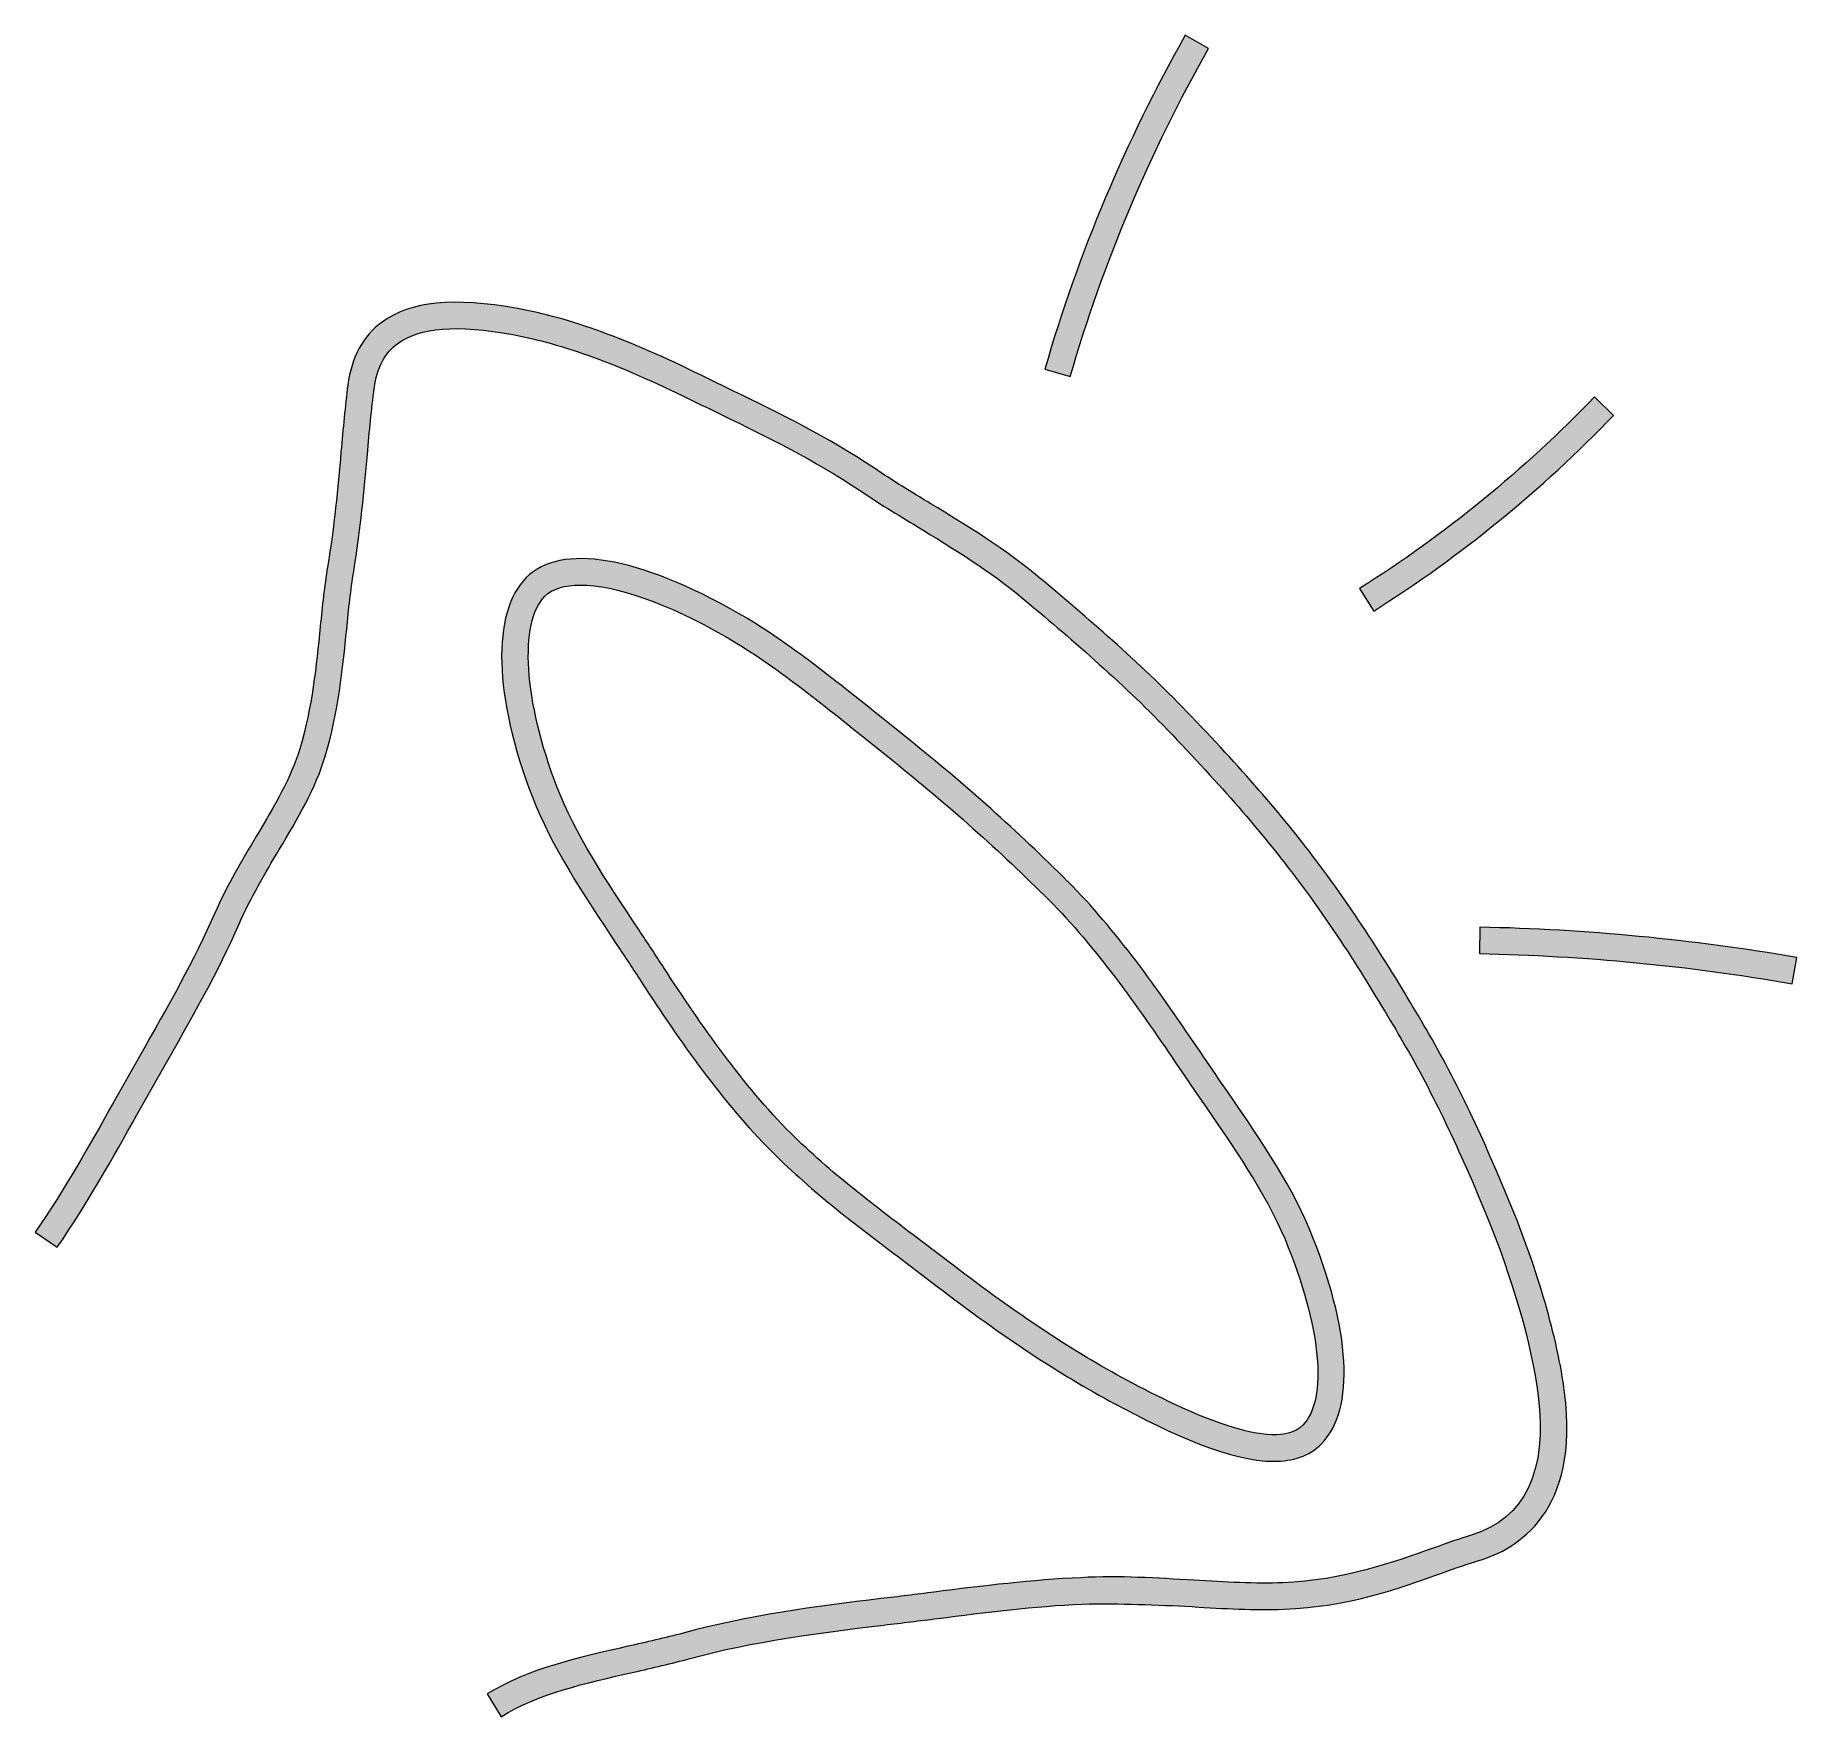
# Model space of a CAD drawing. Header units: millimetres. Extents: x 2.37 to 4.72, y -4.48 to -2.24.
import ezdxf

# ---------------------------------------------------------------- set-up
doc = ezdxf.new("R2010")
doc.units = ezdxf.units.MM
doc.header["$MEASUREMENT"] = 0
doc.layers.add('Outline', color=7, linetype='Continuous', lineweight=0)

msp = doc.modelspace()

# ---------------------------------------------------------------- hatches: boundary and pattern name
at = {"layer": 'Outline', "true_color": 0x231f20, "transparency": 33554687}
h = msp.add_hatch(color=250, dxfattribs=at)
h.dxf.hatch_style = 2
edge = h.paths.add_edge_path()
edge.add_spline(control_points=[(3.7503, -2.6975), (3.7503, -2.6975), (3.7166, -2.6879), (3.7166, -2.6879), (3.761, -2.5334), (3.8241, -2.384), (3.9033, -2.2438), (3.9033, -2.2438), (3.9343, -2.2614), (3.9343, -2.2614), (3.8561, -2.399), (3.7943, -2.5458), (3.7503, -2.6975)], knot_values=[0, 0, 0, 0, 1, 1, 1, 2, 2, 2, 3, 3, 3, 4, 4, 4, 4], degree=3, periodic=0)
h = msp.add_hatch(color=250, dxfattribs=at)
h.dxf.hatch_style = 2
edge = h.paths.add_edge_path()
edge.add_spline(control_points=[(2.9936, -4.4797), (2.9936, -4.4797), (2.975, -4.4493), (2.975, -4.4493), (3.0301, -4.4156), (3.0973, -4.4004), (3.1623, -4.386), (3.1867, -4.3804), (3.2113, -4.3749), (3.2356, -4.3684), (3.3216, -4.345), (3.4127, -4.3329), (3.4985, -4.3226), (3.5223, -4.3198), (3.5459, -4.317), (3.5695, -4.3139), (3.6339, -4.3057), (3.7004, -4.2974), (3.7648, -4.2947), (3.816, -4.2919), (3.8663, -4.2953), (3.9147, -4.2981), (3.9563, -4.3002), (3.9967, -4.3033), (4.0328, -4.3015), (4.1131, -4.2984), (4.1799, -4.2743), (4.234, -4.255), (4.2523, -4.2485), (4.2688, -4.2426), (4.2836, -4.2382), (4.3546, -4.2168), (4.3853, -4.1527), (4.3725, -4.0528), (4.3636, -3.9836), (4.3384, -3.8971), (4.3022, -3.8087), (4.2643, -3.7174), (4.2289, -3.6439), (4.1899, -3.5776), (4.1541, -3.5166), (4.1059, -3.4368), (4.0487, -3.3617), (4.0046, -3.3032), (3.9508, -3.2413), (3.8795, -3.1672), (3.8177, -3.1032), (3.7476, -3.0429), (3.6871, -2.9926), (3.6437, -2.9561), (3.5944, -2.9261), (3.5467, -2.897), (3.5205, -2.8811), (3.4947, -2.8655), (3.4702, -2.8489), (3.4098, -2.8083), (3.3476, -2.778), (3.2873, -2.7487), (3.2727, -2.7416), (3.2582, -2.7345), (3.2441, -2.7277), (3.1511, -2.6817), (3.0742, -2.6536), (3.0093, -2.6419), (2.9349, -2.6281), (2.8853, -2.6324), (2.8562, -2.6536), (2.8388, -2.6663), (2.8284, -2.686), (2.825, -2.7134), (2.8212, -2.7411), (2.8186, -2.7702), (2.8158, -2.8012), (2.8115, -2.8479), (2.8069, -2.9008), (2.7976, -2.9568), (2.7936, -2.981), (2.791, -3.0069), (2.7883, -3.0336), (2.7831, -3.0853), (2.7773, -3.1436), (2.7597, -3.2026), (2.7471, -3.2451), (2.7235, -3.2847), (2.6987, -3.3266), (2.6799, -3.3579), (2.6606, -3.3905), (2.6453, -3.4255), (2.6179, -3.4883), (2.5816, -3.5519), (2.5432, -3.6192), (2.5432, -3.6192), (2.5094, -3.6792), (2.5094, -3.6792), (2.4777, -3.736), (2.4448, -3.7949), (2.4035, -3.8554), (2.4035, -3.8554), (2.3742, -3.8354), (2.3742, -3.8354), (2.4148, -3.7763), (2.4472, -3.7181), (2.4786, -3.662), (2.4786, -3.662), (2.5127, -3.6018), (2.5127, -3.6018), (2.5504, -3.5354), (2.5862, -3.4725), (2.6129, -3.4113), (2.6293, -3.3743), (2.6491, -3.3409), (2.6684, -3.3085), (2.6922, -3.2685), (2.7146, -3.2308), (2.7259, -3.1926), (2.7425, -3.1369), (2.748, -3.0825), (2.7531, -3.03), (2.7559, -3.0026), (2.7587, -2.976), (2.7628, -2.9509), (2.7719, -2.8963), (2.7764, -2.8463), (2.7807, -2.7979), (2.7835, -2.7666), (2.7862, -2.7368), (2.7898, -2.7089), (2.7948, -2.6718), (2.8102, -2.6436), (2.8353, -2.6252), (2.8732, -2.5976), (2.9307, -2.5919), (3.0155, -2.6071), (3.0839, -2.6195), (3.1636, -2.6484), (3.2597, -2.696), (3.2739, -2.703), (3.2882, -2.7099), (3.3028, -2.717), (3.364, -2.7468), (3.4274, -2.7776), (3.4899, -2.8196), (3.514, -2.8358), (3.5393, -2.8513), (3.565, -2.8668), (3.6139, -2.8966), (3.6644, -2.9273), (3.7099, -2.9655), (3.771, -3.0165), (3.842, -3.0775), (3.905, -3.1428), (3.9774, -3.2179), (4.0321, -3.2808), (4.0769, -3.3405), (4.1348, -3.417), (4.1841, -3.4978), (4.2202, -3.5596), (4.2602, -3.6275), (4.2964, -3.7024), (4.3346, -3.7953), (4.3722, -3.8864), (4.398, -3.976), (4.4077, -4.0483), (4.428, -4.2072), (4.345, -4.2568), (4.2936, -4.2719), (4.2792, -4.2761), (4.2633, -4.2819), (4.2457, -4.2881), (4.1896, -4.3084), (4.12, -4.3336), (4.0342, -4.3367), (3.9949, -4.3381), (3.9553, -4.336), (3.9126, -4.3332), (3.8654, -4.3308), (3.8166, -4.3288), (3.7662, -4.3298), (3.7033, -4.3326), (3.6375, -4.3408), (3.5738, -4.3491), (3.5502, -4.3518), (3.5264, -4.3549), (3.5026, -4.3577), (3.4181, -4.3677), (3.3287, -4.3794), (3.2449, -4.4021), (3.2201, -4.409), (3.195, -4.4145), (3.17, -4.4204), (3.1051, -4.4349), (3.0436, -4.4487), (2.9936, -4.4797)], knot_values=[0, 0, 0, 0, 1, 1, 1, 2, 2, 2, 3, 3, 3, 4, 4, 4, 5, 5, 5, 6, 6, 6, 7, 7, 7, 8, 8, 8, 9, 9, 9, 10, 10, 10, 11, 11, 11, 12, 12, 12, 13, 13, 13, 14, 14, 14, 15, 15, 15, 16, 16, 16, 17, 17, 17, 18, 18, 18, 19, 19, 19, 20, 20, 20, 21, 21, 21, 22, 22, 22, 23, 23, 23, 24, 24, 24, 25, 25, 25, 26, 26, 26, 27, 27, 27, 28, 28, 28, 29, 29, 29, 30, 30, 30, 31, 31, 31, 32, 32, 32, 33, 33, 33, 34, 34, 34, 35, 35, 35, 36, 36, 36, 37, 37, 37, 38, 38, 38, 39, 39, 39, 40, 40, 40, 41, 41, 41, 42, 42, 42, 43, 43, 43, 44, 44, 44, 45, 45, 45, 46, 46, 46, 47, 47, 47, 48, 48, 48, 49, 49, 49, 50, 50, 50, 51, 51, 51, 52, 52, 52, 53, 53, 53, 54, 54, 54, 55, 55, 55, 56, 56, 56, 57, 57, 57, 58, 58, 58, 59, 59, 59, 60, 60, 60, 61, 61, 61, 62, 62, 62, 63, 63, 63, 64, 64, 64, 64], degree=3, periodic=0)
h = msp.add_hatch(color=250, dxfattribs=at)
h.dxf.hatch_style = 2
edge = h.paths.add_edge_path()
edge.add_spline(control_points=[(4.1538, -3.0095), (4.1538, -3.0095), (4.1351, -2.9795), (4.1351, -2.9795), (4.2488, -2.9077), (4.3539, -2.822), (4.4473, -2.7247), (4.4473, -2.7247), (4.4728, -2.7492), (4.4728, -2.7492), (4.3773, -2.8486), (4.2699, -2.9361), (4.1538, -3.0095)], knot_values=[0, 0, 0, 0, 1, 1, 1, 2, 2, 2, 3, 3, 3, 4, 4, 4, 4], degree=3, periodic=0)
h = msp.add_hatch(color=250, dxfattribs=at)
h.dxf.hatch_style = 2
edge = h.paths.add_edge_path()
edge.add_spline(control_points=[(3.0992, -2.9748), (3.0782, -2.9748), (3.062, -2.9797), (3.0518, -2.9898), (3.0172, -3.0246), (3.0239, -3.1292), (3.0682, -3.2442), (3.0918, -3.3054), (3.1331, -3.3678), (3.1771, -3.4337), (3.1881, -3.4503), (3.1991, -3.467), (3.2101, -3.4839), (3.2599, -3.5603), (3.3149, -3.6399), (3.3788, -3.7038), (3.4303, -3.7552), (3.4925, -3.802), (3.5528, -3.8475), (3.5528, -3.8475), (3.5948, -3.8793), (3.5948, -3.8793), (3.6778, -3.9433), (3.7555, -3.9946), (3.8254, -4.0321), (3.9078, -4.0759), (4.0218, -4.1296), (4.0594, -4.0921), (4.0931, -4.0576), (4.0842, -3.9608), (4.0359, -3.8447), (4.0104, -3.7841), (3.9677, -3.7224), (3.9226, -3.657), (3.9119, -3.6416), (3.9012, -3.6261), (3.8909, -3.6105), (3.8377, -3.5323), (3.7846, -3.4566), (3.7221, -3.3938), (3.6577, -3.3295), (3.586, -3.2654), (3.5149, -3.2088), (3.5149, -3.2088), (3.4789, -3.1798), (3.4789, -3.1798), (3.4134, -3.1273), (3.3517, -3.0775), (3.2918, -3.0432), (3.2139, -2.9986), (3.1452, -2.9748), (3.0992, -2.9748)], knot_values=[0, 0, 0, 0, 1, 1, 1, 2, 2, 2, 3, 3, 3, 4, 4, 4, 5, 5, 5, 6, 6, 6, 7, 7, 7, 8, 8, 8, 9, 9, 9, 10, 10, 10, 11, 11, 11, 12, 12, 12, 13, 13, 13, 14, 14, 14, 15, 15, 15, 16, 16, 16, 17, 17, 17, 17], degree=3, periodic=0)
edge = h.paths.add_edge_path()
edge.add_spline(control_points=[(4.0208, -4.14), (3.9632, -4.14), (3.8861, -4.1045), (3.8089, -4.0631), (3.7371, -4.0249), (3.6578, -3.9722), (3.5734, -3.9074), (3.5734, -3.9074), (3.5316, -3.8756), (3.5316, -3.8756), (3.4704, -3.8296), (3.407, -3.7819), (3.354, -3.7286), (3.2877, -3.6625), (3.2313, -3.5812), (3.1805, -3.5031), (3.1697, -3.4863), (3.1586, -3.4697), (3.1476, -3.4532), (3.1027, -3.3857), (3.0603, -3.3218), (3.0353, -3.257), (2.9838, -3.1232), (2.9807, -3.0114), (3.027, -2.965), (3.073, -2.9189), (3.1759, -2.9363), (3.3094, -3.0126), (3.3715, -3.0482), (3.4344, -3.0989), (3.5011, -3.1524), (3.5011, -3.1524), (3.5369, -3.1812), (3.5369, -3.1812), (3.6091, -3.2387), (3.6818, -3.3037), (3.7469, -3.369), (3.7469, -3.369), (3.7471, -3.369), (3.7471, -3.369), (3.8118, -3.4339), (3.8657, -3.5109), (3.9198, -3.5908), (3.9305, -3.6063), (3.9412, -3.6217), (3.9515, -3.637), (3.9977, -3.7038), (4.0414, -3.767), (4.0683, -3.8311), (4.1238, -3.9643), (4.1296, -4.0711), (4.0842, -4.1169), (4.068, -4.1331), (4.0463, -4.14), (4.0208, -4.14)], knot_values=[0, 0, 0, 0, 1, 1, 1, 2, 2, 2, 3, 3, 3, 4, 4, 4, 5, 5, 5, 6, 6, 6, 7, 7, 7, 8, 8, 8, 9, 9, 9, 10, 10, 10, 11, 11, 11, 12, 12, 12, 13, 13, 13, 14, 14, 14, 15, 15, 15, 16, 16, 16, 17, 17, 17, 18, 18, 18, 18], degree=3, periodic=0)
h = msp.add_hatch(color=250, dxfattribs=at)
h.dxf.hatch_style = 2
edge = h.paths.add_edge_path()
edge.add_spline(control_points=[(4.7101, -3.5049), (4.5734, -3.4811), (4.4335, -3.4677), (4.2943, -3.4649), (4.2943, -3.4649), (4.295, -3.4298), (4.295, -3.4298), (4.4359, -3.4325), (4.5775, -3.4461), (4.7163, -3.4701), (4.7163, -3.4701), (4.7101, -3.5049), (4.7101, -3.5049)], knot_values=[0, 0, 0, 0, 1, 1, 1, 2, 2, 2, 3, 3, 3, 4, 4, 4, 4], degree=3, periodic=0)

# ---------------------------------------------------------------- linework, layer by layer
at = {"layer": 'Outline'}
for points, knots in [([(3.7503, -2.6975), (3.7503, -2.6975), (3.7166, -2.6879), (3.7166, -2.6879), (3.761, -2.5334), (3.8241, -2.384), (3.9033, -2.2438), (3.9033, -2.2438), (3.9343, -2.2614), (3.9343, -2.2614), (3.8561, -2.399), (3.7943, -2.5458), (3.7503, -2.6975)], [0, 0, 0, 0, 1, 1, 1, 2, 2, 2, 3, 3, 3, 4, 4, 4, 4]), ([(2.9936, -4.4797), (2.9936, -4.4797), (2.975, -4.4493), (2.975, -4.4493), (3.0301, -4.4156), (3.0973, -4.4004), (3.1623, -4.386), (3.1867, -4.3804), (3.2113, -4.3749), (3.2356, -4.3684), (3.3216, -4.345), (3.4127, -4.3329), (3.4985, -4.3226), (3.5223, -4.3198), (3.5459, -4.317), (3.5695, -4.3139), (3.6339, -4.3057), (3.7004, -4.2974), (3.7648, -4.2947), (3.816, -4.2919), (3.8663, -4.2953), (3.9147, -4.2981), (3.9563, -4.3002), (3.9967, -4.3033), (4.0328, -4.3015), (4.1131, -4.2984), (4.1799, -4.2743), (4.234, -4.255), (4.2523, -4.2485), (4.2688, -4.2426), (4.2836, -4.2382), (4.3546, -4.2168), (4.3853, -4.1527), (4.3725, -4.0528), (4.3636, -3.9836), (4.3384, -3.8971), (4.3022, -3.8087), (4.2643, -3.7174), (4.2289, -3.6439), (4.1899, -3.5776), (4.1541, -3.5166), (4.1059, -3.4368), (4.0487, -3.3617), (4.0046, -3.3032), (3.9508, -3.2413), (3.8795, -3.1672), (3.8177, -3.1032), (3.7476, -3.0429), (3.6871, -2.9926), (3.6437, -2.9561), (3.5944, -2.9261), (3.5467, -2.897), (3.5205, -2.8811), (3.4947, -2.8655), (3.4702, -2.8489), (3.4098, -2.8083), (3.3476, -2.778), (3.2873, -2.7487), (3.2727, -2.7416), (3.2582, -2.7345), (3.2441, -2.7277), (3.1511, -2.6817), (3.0742, -2.6536), (3.0093, -2.6419), (2.9349, -2.6281), (2.8853, -2.6324), (2.8562, -2.6536), (2.8388, -2.6663), (2.8284, -2.686), (2.825, -2.7134), (2.8212, -2.7411), (2.8186, -2.7702), (2.8158, -2.8012), (2.8115, -2.8479), (2.8069, -2.9008), (2.7976, -2.9568), (2.7936, -2.981), (2.791, -3.0069), (2.7883, -3.0336), (2.7831, -3.0853), (2.7773, -3.1436), (2.7597, -3.2026), (2.7471, -3.2451), (2.7235, -3.2847), (2.6987, -3.3266), (2.6799, -3.3579), (2.6606, -3.3905), (2.6453, -3.4255), (2.6179, -3.4883), (2.5816, -3.5519), (2.5432, -3.6192), (2.5432, -3.6192), (2.5094, -3.6792), (2.5094, -3.6792), (2.4777, -3.736), (2.4448, -3.7949), (2.4035, -3.8554), (2.4035, -3.8554), (2.3742, -3.8354), (2.3742, -3.8354), (2.4148, -3.7763), (2.4472, -3.7181), (2.4786, -3.662), (2.4786, -3.662), (2.5127, -3.6018), (2.5127, -3.6018), (2.5504, -3.5354), (2.5862, -3.4725), (2.6129, -3.4113), (2.6293, -3.3743), (2.6491, -3.3409), (2.6684, -3.3085), (2.6922, -3.2685), (2.7146, -3.2308), (2.7259, -3.1926), (2.7425, -3.1369), (2.748, -3.0825), (2.7531, -3.03), (2.7559, -3.0026), (2.7587, -2.976), (2.7628, -2.9509), (2.7719, -2.8963), (2.7764, -2.8463), (2.7807, -2.7979), (2.7835, -2.7666), (2.7862, -2.7368), (2.7898, -2.7089), (2.7948, -2.6718), (2.8102, -2.6436), (2.8353, -2.6252), (2.8732, -2.5976), (2.9307, -2.5919), (3.0155, -2.6071), (3.0839, -2.6195), (3.1636, -2.6484), (3.2597, -2.696), (3.2739, -2.703), (3.2882, -2.7099), (3.3028, -2.717), (3.364, -2.7468), (3.4274, -2.7776), (3.4899, -2.8196), (3.514, -2.8358), (3.5393, -2.8513), (3.565, -2.8668), (3.6139, -2.8966), (3.6644, -2.9273), (3.7099, -2.9655), (3.771, -3.0165), (3.842, -3.0775), (3.905, -3.1428), (3.9774, -3.2179), (4.0321, -3.2808), (4.0769, -3.3405), (4.1348, -3.417), (4.1841, -3.4978), (4.2202, -3.5596), (4.2602, -3.6275), (4.2964, -3.7024), (4.3346, -3.7953), (4.3722, -3.8864), (4.398, -3.976), (4.4077, -4.0483), (4.428, -4.2072), (4.345, -4.2568), (4.2936, -4.2719), (4.2792, -4.2761), (4.2633, -4.2819), (4.2457, -4.2881), (4.1896, -4.3084), (4.12, -4.3336), (4.0342, -4.3367), (3.9949, -4.3381), (3.9553, -4.336), (3.9126, -4.3332), (3.8654, -4.3308), (3.8166, -4.3288), (3.7662, -4.3298), (3.7033, -4.3326), (3.6375, -4.3408), (3.5738, -4.3491), (3.5502, -4.3518), (3.5264, -4.3549), (3.5026, -4.3577), (3.4181, -4.3677), (3.3287, -4.3794), (3.2449, -4.4021), (3.2201, -4.409), (3.195, -4.4145), (3.17, -4.4204), (3.1051, -4.4349), (3.0436, -4.4487), (2.9936, -4.4797)], [0, 0, 0, 0, 1, 1, 1, 2, 2, 2, 3, 3, 3, 4, 4, 4, 5, 5, 5, 6, 6, 6, 7, 7, 7, 8, 8, 8, 9, 9, 9, 10, 10, 10, 11, 11, 11, 12, 12, 12, 13, 13, 13, 14, 14, 14, 15, 15, 15, 16, 16, 16, 17, 17, 17, 18, 18, 18, 19, 19, 19, 20, 20, 20, 21, 21, 21, 22, 22, 22, 23, 23, 23, 24, 24, 24, 25, 25, 25, 26, 26, 26, 27, 27, 27, 28, 28, 28, 29, 29, 29, 30, 30, 30, 31, 31, 31, 32, 32, 32, 33, 33, 33, 34, 34, 34, 35, 35, 35, 36, 36, 36, 37, 37, 37, 38, 38, 38, 39, 39, 39, 40, 40, 40, 41, 41, 41, 42, 42, 42, 43, 43, 43, 44, 44, 44, 45, 45, 45, 46, 46, 46, 47, 47, 47, 48, 48, 48, 49, 49, 49, 50, 50, 50, 51, 51, 51, 52, 52, 52, 53, 53, 53, 54, 54, 54, 55, 55, 55, 56, 56, 56, 57, 57, 57, 58, 58, 58, 59, 59, 59, 60, 60, 60, 61, 61, 61, 62, 62, 62, 63, 63, 63, 64, 64, 64, 64]), ([(4.1538, -3.0095), (4.1538, -3.0095), (4.1351, -2.9795), (4.1351, -2.9795), (4.2488, -2.9077), (4.3539, -2.822), (4.4473, -2.7247), (4.4473, -2.7247), (4.4728, -2.7492), (4.4728, -2.7492), (4.3773, -2.8486), (4.2699, -2.9361), (4.1538, -3.0095)], [0, 0, 0, 0, 1, 1, 1, 2, 2, 2, 3, 3, 3, 4, 4, 4, 4]), ([(4.0208, -4.14), (3.9632, -4.14), (3.8861, -4.1045), (3.8089, -4.0631), (3.7371, -4.0249), (3.6578, -3.9722), (3.5734, -3.9074), (3.5734, -3.9074), (3.5316, -3.8756), (3.5316, -3.8756), (3.4704, -3.8296), (3.407, -3.7819), (3.354, -3.7286), (3.2877, -3.6625), (3.2313, -3.5812), (3.1805, -3.5031), (3.1697, -3.4863), (3.1586, -3.4697), (3.1476, -3.4532), (3.1027, -3.3857), (3.0603, -3.3218), (3.0353, -3.257), (2.9838, -3.1232), (2.9807, -3.0114), (3.027, -2.965), (3.073, -2.9189), (3.1759, -2.9363), (3.3094, -3.0126), (3.3715, -3.0482), (3.4344, -3.0989), (3.5011, -3.1524), (3.5011, -3.1524), (3.5369, -3.1812), (3.5369, -3.1812), (3.6091, -3.2387), (3.6818, -3.3037), (3.7469, -3.369), (3.7469, -3.369), (3.7471, -3.369), (3.7471, -3.369), (3.8118, -3.4339), (3.8657, -3.5109), (3.9198, -3.5908), (3.9305, -3.6063), (3.9412, -3.6217), (3.9515, -3.637), (3.9977, -3.7038), (4.0414, -3.767), (4.0683, -3.8311), (4.1238, -3.9643), (4.1296, -4.0711), (4.0842, -4.1169), (4.068, -4.1331), (4.0463, -4.14), (4.0208, -4.14)], [0, 0, 0, 0, 1, 1, 1, 2, 2, 2, 3, 3, 3, 4, 4, 4, 5, 5, 5, 6, 6, 6, 7, 7, 7, 8, 8, 8, 9, 9, 9, 10, 10, 10, 11, 11, 11, 12, 12, 12, 13, 13, 13, 14, 14, 14, 15, 15, 15, 16, 16, 16, 17, 17, 17, 18, 18, 18, 18]), ([(3.0992, -2.9748), (3.0782, -2.9748), (3.062, -2.9797), (3.0518, -2.9898), (3.0172, -3.0246), (3.0239, -3.1292), (3.0682, -3.2442), (3.0918, -3.3054), (3.1331, -3.3678), (3.1771, -3.4337), (3.1881, -3.4503), (3.1991, -3.467), (3.2101, -3.4839), (3.2599, -3.5603), (3.3149, -3.6399), (3.3788, -3.7038), (3.4303, -3.7552), (3.4925, -3.802), (3.5528, -3.8475), (3.5528, -3.8475), (3.5948, -3.8793), (3.5948, -3.8793), (3.6778, -3.9433), (3.7555, -3.9946), (3.8254, -4.0321), (3.9078, -4.0759), (4.0218, -4.1296), (4.0594, -4.0921), (4.0931, -4.0576), (4.0842, -3.9608), (4.0359, -3.8447), (4.0104, -3.7841), (3.9677, -3.7224), (3.9226, -3.657), (3.9119, -3.6416), (3.9012, -3.6261), (3.8909, -3.6105), (3.8377, -3.5323), (3.7846, -3.4566), (3.7221, -3.3938), (3.6577, -3.3295), (3.586, -3.2654), (3.5149, -3.2088), (3.5149, -3.2088), (3.4789, -3.1798), (3.4789, -3.1798), (3.4134, -3.1273), (3.3517, -3.0775), (3.2918, -3.0432), (3.2139, -2.9986), (3.1452, -2.9748), (3.0992, -2.9748)], [0, 0, 0, 0, 1, 1, 1, 2, 2, 2, 3, 3, 3, 4, 4, 4, 5, 5, 5, 6, 6, 6, 7, 7, 7, 8, 8, 8, 9, 9, 9, 10, 10, 10, 11, 11, 11, 12, 12, 12, 13, 13, 13, 14, 14, 14, 15, 15, 15, 16, 16, 16, 17, 17, 17, 17]), ([(4.7101, -3.5049), (4.5734, -3.4811), (4.4335, -3.4677), (4.2943, -3.4649), (4.2943, -3.4649), (4.295, -3.4298), (4.295, -3.4298), (4.4359, -3.4325), (4.5775, -3.4461), (4.7163, -3.4701), (4.7163, -3.4701), (4.7101, -3.5049), (4.7101, -3.5049)], [0, 0, 0, 0, 1, 1, 1, 2, 2, 2, 3, 3, 3, 4, 4, 4, 4])]:
    msp.add_open_spline(points, degree=3, knots=knots, dxfattribs=at)

doc.saveas('drawing.dxf')
